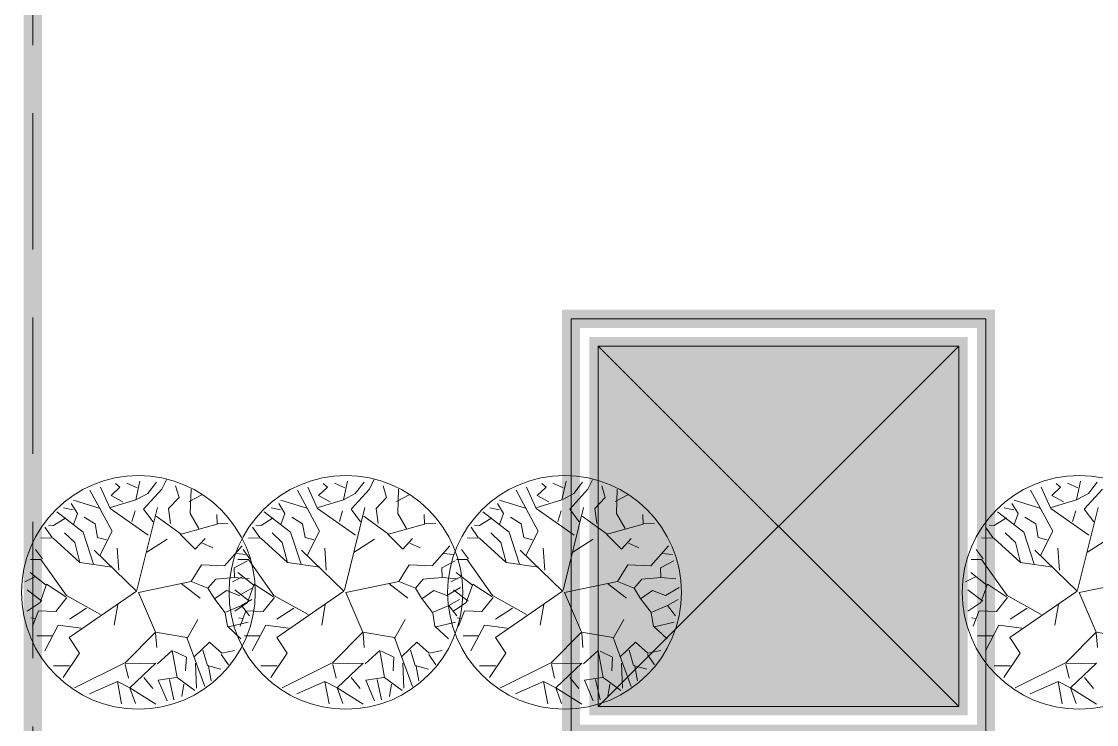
# Model space of a CAD drawing. Header units: millimetres. Extents: x -81374 to 485233, y -39075 to 157313.
# Drawn here: x 34699 to 37656, y 21428 to 23363 of the extents above; entities that cross this region are included whole.
import ezdxf
from ezdxf.enums import TextEntityAlignment as Align

# ---------------------------------------------------------------- set-up
doc = ezdxf.new("R2010")
doc.units = ezdxf.units.MM
doc.linetypes.add('CENTER', pattern=[2, 1.25, -0.25, 0.25, -0.25])
doc.linetypes.add('HIDDEN', pattern=[0.375, 0.25, -0.125])
doc.layers.add('CEN', color=252, linetype='CENTER')
doc.layers.add('Hatch 01_UC', color=7, linetype='Continuous')
doc.layers.add('G-IMPT', color=8, linetype='Continuous', lineweight=5)
doc.styles.get("Standard").update_dxf_attribs({"font": 'arial.ttf'})

# ---------------------------------------------------------------- blocks, each defined once
blk = doc.blocks.new('ng')
at = {"layer": 'CEN', "color": 9, "linetype": 'Continuous', "lineweight": 0, "true_color": 0xc7c8ca}
for p, q in [((49134.4, 17966.3), (50125.6, 17966.3)), ((49134.4, 16975), (49134.4, 17966.3)), ((49134.4, 16975), (50125.6, 17966.3)), ((50125.6, 16975), (49134.4, 17966.3)), ((50125.6, 17966.3), (50125.6, 16975)), ((50125.6, 16975), (49134.4, 16975))]:
    blk.add_line(p, q, dxfattribs=at)
at = {"layer": 'CEN', "color": 9, "linetype": 'HIDDEN', "lineweight": 0, "ltscale": 1500, "true_color": 0xc7c8ca}
blk.add_lwpolyline([(47579.4, 19521.3), (51680.6, 19521.3), (51680.6, 15420), (47579.4, 15420)], close=True, dxfattribs=at)
at = {"layer": 'CEN', "color": 9, "linetype": 'Continuous', "lineweight": 0, "true_color": 0xc7c8ca}
for points in [[(49059.4, 18041.3), (50200.6, 18041.3), (50200.6, 16900), (49059.4, 16900)], [(49134.4, 17966.3), (50125.6, 17966.3), (50125.6, 16975), (49134.4, 16975)]]:
    blk.add_lwpolyline(points, close=True, dxfattribs=at)
blk = doc.blocks.new('floor plan 1')
at = {"layer": 'G-IMPT', "ltscale": 500}
h = blk.add_hatch(color=8, dxfattribs=at)
h.dxf.hatch_style = 1
h.paths.add_polyline_path([(20894, -61544.6), (21885.3, -61544.6), (21885.3, -60553.4), (20894, -60553.4)])
at = {"layer": 'G-IMPT', "color": 8, "ltscale": 500}
for p, q in [((20586.8, -60604.7, 0), (20515.1, -60559.4, 0)), ((20586.8, -60604.7, 0), (20571.4, -60561.2, 0)), ((20620.7, -60621.4, 0), (20609.2, -60560.5, 0)), ((21892.5, -60626.9, 0), (21880.3, -60571.5, 0)), ((21923.3, -60625.5, 0), (21899.4, -60568.6, 0)), ((22001.9, -60604.7, 0), (21930.3, -60559.4, 0)), ((22001.9, -60604.7, 0), (21986.5, -60561.2, 0)), ((22035.8, -60621.4, 0), (22024.3, -60560.5, 0)), ((22493.7, -60626.9, 0), (22481.5, -60571.5, 0)), ((22524.6, -60625.5, 0), (22500.7, -60568.6, 0)), ((22603.2, -60604.7, 0), (22531.5, -60559.4, 0)), ((22603.2, -60604.7, 0), (22587.8, -60561.2, 0)), ((22637.1, -60621.4, 0), (22625.6, -60560.5, 0)), ((23064.5, -60626.9, 0), (23052.3, -60571.5, 0)), ((23095.3, -60625.5, 0), (23071.4, -60568.6, 0)), ((23173.9, -60604.7, 0), (23102.3, -60559.4, 0)), ((23173.9, -60604.7, 0), (23158.5, -60561.2, 0)), ((23207.8, -60621.4, 0), (23196.3, -60560.5, 0)), ((20515.2, -60671.8, 0), (20586.8, -60604.7, 0)), ((20548.3, -60632.5, 0), (20523.5, -60602.1, 0)), ((20586.8, -60604.7, 0), (20620.7, -60621.4, 0)), ((20598.6, -60673.7, 0), (20738.6, -60604.8, 0)), ((20620.7, -60621.4, 0), (20697.8, -60587.7, 0)), ((21844.8, -60743.1, 0), (21795, -60607.7, 0)), ((21821.2, -60672.4, 0), (21818.5, -60603.5, 0)), ((21871.9, -60633.1, 0), (21823, -60596.8, 0)), ((21853.1, -60614.7, 0), (21858.6, -60580.9, 0)), ((21930.4, -60671.8, 0), (22001.9, -60604.7, 0)), ((21963.4, -60632.5, 0), (21938.7, -60602.1, 0)), ((22001.9, -60604.7, 0), (22035.8, -60621.4, 0)), ((22013.8, -60673.7, 0), (22153.8, -60604.8, 0)), ((22035.8, -60621.4, 0), (22113, -60587.7, 0)), ((22446.1, -60743.1, 0), (22396.3, -60607.7, 0)), ((22422.5, -60672.4, 0), (22419.8, -60603.5, 0)), ((22473.2, -60633.1, 0), (22424.3, -60596.8, 0)), ((22454.4, -60614.7, 0), (22459.9, -60580.9, 0)), ((22531.7, -60671.8, 0), (22603.2, -60604.7, 0)), ((22564.7, -60632.5, 0), (22539.9, -60602.1, 0)), ((22603.2, -60604.7, 0), (22637.1, -60621.4, 0)), ((22615.1, -60673.7, 0), (22755, -60604.8, 0)), ((22637.1, -60621.4, 0), (22714.2, -60587.7, 0)), ((23016.8, -60743.1, 0), (22967, -60607.7, 0)), ((22993.2, -60672.4, 0), (22990.5, -60603.5, 0)), ((23043.9, -60633.1, 0), (22995, -60596.8, 0)), ((23025.1, -60614.7, 0), (23030.6, -60580.9, 0)), ((23102.4, -60671.8, 0), (23173.9, -60604.7, 0)), ((23135.4, -60632.5, 0), (23110.7, -60602.1, 0)), ((23173.9, -60604.7, 0), (23207.8, -60621.4, 0)), ((23185.8, -60673.7, 0), (23325.8, -60604.8, 0)), ((23207.8, -60621.4, 0), (23285, -60587.7, 0)), ((20599.1, -60668.2, 0), (20590.1, -60630.6, 0)), ((20724.8, -60700.2, 0), (20769.5, -60633, 0)), ((21785.2, -60664.4, 0), (21777.8, -60623.9, 0)), ((21885.2, -60706.9, 0), (21871.9, -60633.1, 0)), ((21874.1, -60632.5, 0), (21923.3, -60625.5, 0)), ((22014.2, -60668.2, 0), (22005.3, -60630.6, 0)), ((22139.9, -60700.2, 0), (22184.6, -60633, 0)), ((22386.5, -60664.4, 0), (22379, -60623.9, 0)), ((22486.5, -60706.9, 0), (22473.2, -60633.1, 0)), ((22475.4, -60632.5, 0), (22524.6, -60625.5, 0)), ((22615.5, -60668.2, 0), (22606.6, -60630.6, 0)), ((22741.2, -60700.2, 0), (22785.9, -60633, 0)), ((22957.2, -60664.4, 0), (22949.8, -60623.9, 0)), ((23057.2, -60706.9, 0), (23043.9, -60633.1, 0)), ((23046.1, -60632.5, 0), (23095.3, -60625.5, 0)), ((23186.2, -60668.2, 0), (23177.3, -60630.6, 0)), ((23311.9, -60700.2, 0), (23356.6, -60633, 0)), ((20752.3, -60665.1, 0), (20796.8, -60665.2, 0)), ((21750.3, -60696.5, 0), (21730.4, -60667.4, 0)), ((21788.1, -60666, 0), (21751.4, -60655.8, 0)), ((21800.6, -60707.9, 0), (21788.1, -60666, 0)), ((21846.2, -60688.9, 0), (21848.3, -60650.8, 0)), ((22167.4, -60665.1, 0), (22211.9, -60665.2, 0)), ((22351.6, -60696.5, 0), (22331.7, -60667.4, 0)), ((22389.3, -60666, 0), (22352.7, -60655.8, 0)), ((22401.9, -60707.9, 0), (22389.3, -60666, 0)), ((22447.5, -60688.9, 0), (22449.6, -60650.8, 0)), ((22768.7, -60665.1, 0), (22813.2, -60665.2, 0)), ((22922.3, -60696.5, 0), (22902.4, -60667.4, 0)), ((22960.1, -60666, 0), (22923.4, -60655.8, 0)), ((22972.6, -60707.9, 0), (22960.1, -60666, 0)), ((23018.2, -60688.9, 0), (23020.3, -60650.8, 0)), ((23339.4, -60665.1, 0), (23383.9, -60665.2, 0)), ((20599.7, -60670.5, 0), (20515.2, -60671.8, 0)), ((20516.4, -60757.1, 0), (20598.6, -60673.7, 0)), ((21824.2, -60690.2, 0), (21782.6, -60729.6, 0)), ((21880.4, -60705.5, 0), (21846.2, -60688.9, 0)), ((21925.6, -60670.4, 0), (21885.2, -60706.9, 0)), ((22014.9, -60670.5, 0), (21930.4, -60671.8, 0)), ((21931.5, -60757.1, 0), (22013.8, -60673.7, 0)), ((22425.5, -60690.2, 0), (22383.9, -60729.6, 0)), ((22481.7, -60705.5, 0), (22447.5, -60688.9, 0)), ((22526.8, -60670.4, 0), (22486.5, -60706.9, 0)), ((22616.2, -60670.5, 0), (22531.7, -60671.8, 0)), ((22532.8, -60757.1, 0), (22615.1, -60673.7, 0)), ((22996.2, -60690.2, 0), (22954.6, -60729.6, 0)), ((23052.4, -60705.5, 0), (23018.2, -60688.9, 0)), ((23097.5, -60670.4, 0), (23057.2, -60706.9, 0)), ((23186.9, -60670.5, 0), (23102.4, -60671.8, 0)), ((23103.5, -60757.1, 0), (23185.8, -60673.7, 0)), ((20515.7, -60754.8, 0), (20512.7, -60715.4, 0)), ((20753.1, -60742.6, 0), (20724.8, -60700.2, 0)), ((20783.3, -60776.4, 0), (20820.3, -60706.2, 0)), ((21748.8, -60699.4, 0), (21713.5, -60707.5, 0)), ((21782.6, -60729.6, 0), (21748.8, -60699.4, 0)), ((21930.8, -60754.8, 0), (21927.8, -60715.4, 0)), ((22168.3, -60742.6, 0), (22139.9, -60700.2, 0)), ((22198.4, -60776.4, 0), (22235.5, -60706.2, 0)), ((22350.1, -60699.4, 0), (22314.8, -60707.5, 0)), ((22383.9, -60729.6, 0), (22350.1, -60699.4, 0)), ((22532.1, -60754.8, 0), (22529.1, -60715.4, 0)), ((22769.6, -60742.6, 0), (22741.2, -60700.2, 0)), ((22799.7, -60776.4, 0), (22836.8, -60706.2, 0)), ((22920.8, -60699.4, 0), (22885.5, -60707.5, 0)), ((22954.6, -60729.6, 0), (22920.8, -60699.4, 0)), ((23102.8, -60754.8, 0), (23099.8, -60715.4, 0)), ((23340.3, -60742.6, 0), (23311.9, -60700.2, 0)), ((23370.4, -60776.4, 0), (23407.5, -60706.2, 0)), ((20516.4, -60757.1, 0), (20429.6, -60743.1, 0)), ((20568.3, -60870.2, 0), (20753.2, -60742.7, 0)), ((20799.4, -60747.5, 0), (20841.9, -60747.8, 0)), ((21733.4, -60773.7, 0), (21696.2, -60739.2, 0)), ((21844, -60740.5, 0), (21814.7, -60792.1, 0)), ((21931.5, -60757.1, 0), (21844.8, -60743.1, 0)), ((21983.4, -60870.2, 0), (22168.4, -60742.7, 0)), ((22214.5, -60747.5, 0), (22257.1, -60747.8, 0)), ((22334.7, -60773.7, 0), (22297.5, -60739.2, 0)), ((22445.3, -60740.5, 0), (22416, -60792.1, 0)), ((22532.8, -60757.1, 0), (22446.1, -60743.1, 0)), ((22584.7, -60870.2, 0), (22769.6, -60742.7, 0)), ((22815.8, -60747.5, 0), (22858.4, -60747.8, 0)), ((22905.4, -60773.7, 0), (22868.2, -60739.2, 0)), ((23016, -60740.5, 0), (22986.7, -60792.1, 0)), ((23103.5, -60757.1, 0), (23016.8, -60743.1, 0)), ((23155.4, -60870.2, 0), (23340.4, -60742.7, 0)), ((23386.5, -60747.5, 0), (23429.1, -60747.8, 0)), ((20563, -60867.1, 0), (20516.4, -60757.1, 0)), ((20619.8, -60833.6, 0), (20629.6, -60776.9, 0)), ((20720.7, -60768.3, 0), (20783.3, -60776.4, 0)), ((20837.7, -60816.3, 0), (20854.2, -60773.9, 0)), ((21730.6, -60772.1, 0), (21676.5, -60785.5, 0)), ((21739.4, -60809.4, 0), (21733.4, -60773.7, 0)), ((21978.1, -60867.1, 0), (21931.5, -60757.1, 0)), ((22034.9, -60833.6, 0), (22044.7, -60776.9, 0)), ((22135.9, -60768.3, 0), (22198.4, -60776.4, 0)), ((22252.9, -60816.3, 0), (22269.3, -60773.9, 0)), ((22331.8, -60772.1, 0), (22277.8, -60785.5, 0)), ((22340.7, -60809.4, 0), (22334.7, -60773.7, 0)), ((22579.4, -60867.1, 0), (22532.8, -60757.1, 0)), ((22636.2, -60833.6, 0), (22646, -60776.9, 0)), ((22737.2, -60768.3, 0), (22799.7, -60776.4, 0)), ((22902.6, -60772.1, 0), (22848.5, -60785.5, 0)), ((22854.2, -60816.3, 0), (22870.6, -60773.9, 0)), ((22911.4, -60809.4, 0), (22905.4, -60773.7, 0)), ((23150.1, -60867.1, 0), (23103.5, -60757.1, 0)), ((23206.9, -60833.6, 0), (23216.7, -60776.9, 0)), ((23307.9, -60768.3, 0), (23370.4, -60776.4, 0)), ((23424.9, -60816.3, 0), (23441.3, -60773.9, 0)), ((20667.2, -60805.9, 0), (20760.9, -60858.1, 0)), ((20706.1, -60823.6, 0), (20752.8, -60793.7, 0)), ((20759.5, -60853.2, 0), (20790.3, -60814.3, 0)), ((20790.3, -60814.3, 0), (20837.7, -60816.3, 0)), ((20833.4, -60839.2, 0), (20868.6, -60815.2, 0)), ((20846.9, -60794.8, 0), (20858.6, -60796.6, 0)), ((21694.6, -60831, 0), (21672.8, -60802.5, 0)), ((21740.2, -60812, 0), (21694.6, -60831, 0)), ((21769.9, -60851.2, 0), (21740.2, -60812, 0)), ((22082.3, -60805.9, 0), (22176.1, -60858.1, 0)), ((22121.2, -60823.6, 0), (22168, -60793.7, 0)), ((22174.6, -60853.2, 0), (22205.4, -60814.3, 0)), ((22205.4, -60814.3, 0), (22252.9, -60816.3, 0)), ((22248.5, -60839.2, 0), (22283.8, -60815.2, 0)), ((22262, -60794.8, 0), (22273.8, -60796.6, 0)), ((22295.9, -60831, 0), (22274.1, -60802.5, 0)), ((22341.5, -60812, 0), (22295.9, -60831, 0)), ((22371.2, -60851.2, 0), (22341.5, -60812, 0)), ((22683.6, -60805.9, 0), (22777.4, -60858.1, 0)), ((22722.5, -60823.6, 0), (22769.3, -60793.7, 0)), ((22775.9, -60853.2, 0), (22806.7, -60814.3, 0)), ((22806.7, -60814.3, 0), (22854.2, -60816.3, 0)), ((22866.6, -60831, 0), (22844.8, -60802.5, 0)), ((22849.8, -60839.2, 0), (22885.1, -60815.2, 0)), ((22863.3, -60794.8, 0), (22875.1, -60796.6, 0)), ((22912.2, -60812, 0), (22866.6, -60831, 0)), ((22941.9, -60851.2, 0), (22912.2, -60812, 0)), ((23254.3, -60805.9, 0), (23348.1, -60858.1, 0)), ((23293.2, -60823.6, 0), (23340, -60793.7, 0)), ((23346.6, -60853.2, 0), (23377.4, -60814.3, 0)), ((23377.4, -60814.3, 0), (23424.9, -60816.3, 0)), ((23420.5, -60839.2, 0), (23455.8, -60815.2, 0)), ((23434, -60794.8, 0), (23445.8, -60796.6, 0)), ((20815.3, -60889.9, 0), (20833.4, -60839.2, 0)), ((20828.1, -60843.2, 0), (20868.6, -60873.9, 0)), ((21694.6, -60831, 0), (21666, -60847.7, 0)), ((22230.4, -60889.9, 0), (22248.5, -60839.2, 0)), ((22243.3, -60843.2, 0), (22283.7, -60873.9, 0)), ((22295.9, -60831, 0), (22267.3, -60847.7, 0)), ((22831.7, -60889.9, 0), (22849.8, -60839.2, 0)), ((22866.6, -60831, 0), (22838, -60847.7, 0)), ((22844.6, -60843.2, 0), (22885, -60873.9, 0)), ((23402.4, -60889.9, 0), (23420.5, -60839.2, 0)), ((23415.3, -60843.2, 0), (23455.7, -60873.9, 0)), ((20563, -60867.1, 0), (20417.6, -60896.7, 0)), ((20566.9, -60873.5, 0), (20510.6, -61100.9, 0)), ((20568.3, -60870.2, 0), (20684.7, -60982.8, 0)), ((20760.9, -60858.1, 0), (20831.2, -60957.6, 0)), ((20762.3, -60854.8, 0), (20815.3, -60889.9, 0)), ((21700.8, -60858.5, 0), (21662.7, -60880.9, 0)), ((21736.1, -60872.3, 0), (21700.8, -60858.5, 0)), ((21769.2, -60848.9, 0), (21736.1, -60872.3, 0)), ((21786.9, -60878.3, 0), (21769.9, -60851.2, 0)), ((21860.1, -60891.3, 0), (21807.8, -60850.8, 0)), ((21978.1, -60867.1, 0), (21832.8, -60896.7, 0)), ((21982, -60873.5, 0), (21925.7, -61100.9, 0)), ((21983.4, -60870.2, 0), (22099.8, -60982.8, 0)), ((22176.1, -60858.1, 0), (22246.3, -60957.6, 0)), ((22177.5, -60854.8, 0), (22230.4, -60889.9, 0)), ((22302.1, -60858.5, 0), (22264, -60880.9, 0)), ((22337.4, -60872.3, 0), (22302.1, -60858.5, 0)), ((22370.5, -60848.9, 0), (22337.4, -60872.3, 0)), ((22388.2, -60878.3, 0), (22371.2, -60851.2, 0)), ((22461.4, -60891.3, 0), (22409.1, -60850.8, 0)), ((22579.4, -60867.1, 0), (22434.1, -60896.7, 0)), ((22583.3, -60873.5, 0), (22527, -61100.9, 0)), ((22584.7, -60870.2, 0), (22701.1, -60982.8, 0)), ((22777.4, -60858.1, 0), (22847.6, -60957.6, 0)), ((22778.8, -60854.8, 0), (22831.7, -60889.9, 0)), ((22872.8, -60858.5, 0), (22834.7, -60880.9, 0)), ((22908.1, -60872.3, 0), (22872.8, -60858.5, 0)), ((22941.2, -60848.9, 0), (22908.1, -60872.3, 0)), ((22958.9, -60878.3, 0), (22941.9, -60851.2, 0)), ((23032.1, -60891.3, 0), (22979.8, -60850.8, 0)), ((23150.1, -60867.1, 0), (23004.8, -60896.7, 0)), ((23154, -60873.5, 0), (23097.7, -61100.9, 0)), ((23155.4, -60870.2, 0), (23271.8, -60982.8, 0)), ((23348.1, -60858.1, 0), (23418.3, -60957.6, 0)), ((23349.5, -60854.8, 0), (23402.4, -60889.9, 0)), ((20816.5, -60887, 0), (20860.6, -60921.9, 0)), ((20848.1, -60909.8, 0), (20875.3, -60896.3, 0)), ((21713.4, -60908.4, 0), (21672.1, -60904.6, 0)), ((21765.5, -60903.4, 0), (21713.4, -60908.4, 0)), ((21786.9, -60878.3, 0), (21765.5, -60903.4, 0)), ((21832.8, -60896.7, 0), (21786.9, -60878.3, 0)), ((21832.8, -60896.7, 0), (21804.2, -60942.8, 0)), ((22231.6, -60887, 0), (22275.7, -60921.9, 0)), ((22263.2, -60909.8, 0), (22290.4, -60896.3, 0)), ((22314.7, -60908.4, 0), (22273.4, -60904.6, 0)), ((22366.8, -60903.4, 0), (22314.7, -60908.4, 0)), ((22388.2, -60878.3, 0), (22366.8, -60903.4, 0)), ((22434.1, -60896.7, 0), (22388.2, -60878.3, 0)), ((22434.1, -60896.7, 0), (22405.4, -60942.8, 0)), ((22832.9, -60887, 0), (22877, -60921.9, 0)), ((22885.4, -60908.4, 0), (22844.1, -60904.6, 0)), ((22864.5, -60909.8, 0), (22891.7, -60896.3, 0)), ((22937.5, -60903.4, 0), (22885.4, -60908.4, 0)), ((22958.9, -60878.3, 0), (22937.5, -60903.4, 0)), ((23004.8, -60896.7, 0), (22958.9, -60878.3, 0)), ((23004.8, -60896.7, 0), (22976.2, -60942.8, 0)), ((23403.6, -60887, 0), (23447.7, -60921.9, 0)), ((23435.2, -60909.8, 0), (23462.4, -60896.3, 0)), ((20616.9, -60928.2, 0), (20621.4, -60988.4, 0)), ((21713.4, -60908.4, 0), (21714.6, -60935, 0)), ((22032.1, -60928.2, 0), (22036.6, -60988.4, 0)), ((22314.7, -60908.4, 0), (22315.9, -60935, 0)), ((22633.3, -60928.2, 0), (22637.8, -60988.4, 0)), ((22885.4, -60908.4, 0), (22886.6, -60935, 0)), ((23204.1, -60928.2, 0), (23208.6, -60988.4, 0)), ((20634.9, -60936.2, 0), (20723.8, -60949.5, 0)), ((20686.5, -60944.8, 0), (20715.2, -61032.7, 0)), ((20723.8, -60949.5, 0), (20797.1, -61016, 0)), ((20723.8, -60949.5, 0), (20737.9, -61004.3, 0)), ((20826.9, -60958.9, 0), (20846, -60985.4, 0)), ((20831.2, -60957.6, 0), (20859.9, -60957.1, 0)), ((21714.6, -60935, 0), (21677.8, -60953.8, 0)), ((21741, -60940.5, 0), (21692.5, -60995, 0)), ((21804.2, -60942.8, 0), (21741, -60940.5, 0)), ((22050.1, -60936.2, 0), (22139, -60949.5, 0)), ((22101.6, -60944.8, 0), (22130.3, -61032.7, 0)), ((22139, -60949.5, 0), (22212.3, -61016, 0)), ((22139, -60949.5, 0), (22153.1, -61004.3, 0)), ((22242, -60958.9, 0), (22261.1, -60985.4, 0)), ((22246.3, -60957.6, 0), (22275.1, -60957.1, 0)), ((22315.9, -60935, 0), (22279.1, -60953.8, 0)), ((22342.3, -60940.5, 0), (22293.8, -60995, 0)), ((22405.4, -60942.8, 0), (22342.3, -60940.5, 0)), ((22651.4, -60936.2, 0), (22740.3, -60949.5, 0)), ((22702.9, -60944.8, 0), (22731.6, -61032.7, 0)), ((22740.3, -60949.5, 0), (22813.5, -61016, 0)), ((22740.3, -60949.5, 0), (22754.3, -61004.3, 0)), ((22843.3, -60958.9, 0), (22862.4, -60985.4, 0)), ((22847.6, -60957.6, 0), (22876.4, -60957.1, 0)), ((22886.6, -60935, 0), (22849.8, -60953.8, 0)), ((22913, -60940.5, 0), (22864.5, -60995, 0)), ((22976.2, -60942.8, 0), (22913, -60940.5, 0)), ((23222.1, -60936.2, 0), (23311, -60949.5, 0)), ((23273.6, -60944.8, 0), (23302.3, -61032.7, 0)), ((23311, -60949.5, 0), (23384.3, -61016, 0)), ((23311, -60949.5, 0), (23325.1, -61004.3, 0)), ((23414, -60958.9, 0), (23433.1, -60985.4, 0)), ((23418.3, -60957.6, 0), (23447.1, -60957.1, 0)), ((20540.2, -60978.1, 0), (20484, -61013.7, 0)), ((20669.2, -60968.7, 0), (20635.4, -61035.1, 0)), ((21710.6, -60973.7, 0), (21681, -60971.6, 0)), ((21802, -61002.5, 0), (21773.6, -60989.4, 0)), ((21821.6, -60986, 0), (21794.7, -61015.3, 0)), ((21862.8, -61027.1, 0), (21821.6, -60986, 0)), ((21955.4, -60978.1, 0), (21899.1, -61013.7, 0)), ((22084.3, -60968.7, 0), (22050.6, -61035.1, 0)), ((22311.9, -60973.7, 0), (22282.3, -60971.6, 0)), ((22403.3, -61002.5, 0), (22374.9, -60989.4, 0)), ((22422.8, -60986, 0), (22396, -61015.3, 0)), ((22464, -61027.1, 0), (22422.8, -60986, 0)), ((22556.6, -60978.1, 0), (22500.4, -61013.7, 0)), ((22685.6, -60968.7, 0), (22651.9, -61035.1, 0)), ((22882.6, -60973.7, 0), (22853, -60971.6, 0)), ((22974, -61002.5, 0), (22945.6, -60989.4, 0)), ((22993.6, -60986, 0), (22966.7, -61015.3, 0)), ((23034.8, -61027.1, 0), (22993.6, -60986, 0)), ((23127.3, -60978.1, 0), (23071.1, -61013.7, 0)), ((23256.3, -60968.7, 0), (23222.6, -61035.1, 0)), ((20650.8, -61011.7, 0), (20675.1, -61017.9, 0)), ((20675.1, -61017.9, 0), (20682.1, -61056.1, 0)), ((20737.9, -61004.3, 0), (20765.9, -61031, 0)), ((20797.1, -61016, 0), (20831, -61016.8, 0)), ((20800.1, -61017.9, 0), (20819.9, -61046.6, 0)), ((22066, -61011.7, 0), (22090.2, -61017.9, 0)), ((22090.2, -61017.9, 0), (22097.3, -61056.1, 0)), ((22153.1, -61004.3, 0), (22181.1, -61031, 0)), ((22212.3, -61016, 0), (22246.1, -61016.8, 0)), ((22215.2, -61017.9, 0), (22235, -61046.6, 0)), ((22667.3, -61011.7, 0), (22691.5, -61017.9, 0)), ((22691.5, -61017.9, 0), (22698.5, -61056.1, 0)), ((22754.3, -61004.3, 0), (22782.4, -61031, 0)), ((22813.5, -61016, 0), (22847.4, -61016.8, 0)), ((22816.5, -61017.9, 0), (22836.3, -61046.6, 0)), ((23238, -61011.7, 0), (23262.2, -61017.9, 0)), ((23262.2, -61017.9, 0), (23269.3, -61056.1, 0)), ((23325.1, -61004.3, 0), (23353.1, -61031, 0)), ((23384.3, -61016, 0), (23418.1, -61016.8, 0)), ((23387.2, -61017.9, 0), (23407, -61046.6, 0)), ((20536.2, -61024.5, 0), (20641, -61097.8, 0)), ((20635.4, -61035.1, 0), (20696.2, -61148.1, 0)), ((20715.2, -61032.7, 0), (20787.6, -61088.5, 0)), ((20762.6, -61071.9, 0), (20796.5, -61051.2, 0)), ((20796.5, -61051.2, 0), (20810.4, -61052.3, 0)), ((21860.9, -61027.6, 0), (21761.7, -61054.9, 0)), ((21811.6, -61042.4, 0), (21835.3, -61083.8, 0)), ((21929.3, -61076.8, 0), (21860.9, -61027.6, 0)), ((21951.3, -61024.5, 0), (22056.1, -61097.8, 0)), ((22050.6, -61035.1, 0), (22111.3, -61148.1, 0)), ((22130.3, -61032.7, 0), (22202.8, -61088.5, 0)), ((22177.8, -61071.9, 0), (22211.6, -61051.2, 0)), ((22211.6, -61051.2, 0), (22225.5, -61052.3, 0)), ((22462.2, -61027.6, 0), (22363, -61054.9, 0)), ((22412.9, -61042.4, 0), (22436.5, -61083.8, 0)), ((22530.5, -61076.8, 0), (22462.2, -61027.6, 0)), ((22552.6, -61024.5, 0), (22657.4, -61097.8, 0)), ((22651.9, -61035.1, 0), (22712.6, -61148.1, 0)), ((22731.6, -61032.7, 0), (22804.1, -61088.5, 0)), ((22779, -61071.9, 0), (22812.9, -61051.2, 0)), ((22812.9, -61051.2, 0), (22826.8, -61052.3, 0)), ((23032.9, -61027.6, 0), (22933.7, -61054.9, 0)), ((22983.6, -61042.4, 0), (23007.3, -61083.8, 0)), ((23101.3, -61076.8, 0), (23032.9, -61027.6, 0)), ((23123.3, -61024.5, 0), (23228.1, -61097.8, 0)), ((23222.6, -61035.1, 0), (23283.3, -61148.1, 0)), ((23302.3, -61032.7, 0), (23374.8, -61088.5, 0)), ((23349.8, -61071.9, 0), (23383.6, -61051.2, 0)), ((23383.6, -61051.2, 0), (23397.5, -61052.3, 0)), ((20522.6, -61060.8, 0), (20548.8, -61096.1, 0)), ((20581, -61062, 0), (20571.9, -61091.6, 0)), ((20682.1, -61056.1, 0), (20711.9, -61073.7, 0)), ((20741.7, -61054.2, 0), (20730.7, -61084.3, 0)), ((21762.4, -61057.2, 0), (21730.8, -61056, 0)), ((21761.7, -61054.9, 0), (21762.8, -61081.1, 0)), ((21889.6, -61056.5, 0), (21895.1, -61097.6, 0)), ((21937.7, -61060.8, 0), (21963.9, -61096.1, 0)), ((21996.2, -61062, 0), (21987.1, -61091.6, 0)), ((22097.3, -61056.1, 0), (22127, -61073.7, 0)), ((22156.8, -61054.2, 0), (22145.8, -61084.3, 0)), ((22363.7, -61057.2, 0), (22332.1, -61056, 0)), ((22363, -61054.9, 0), (22364.1, -61081.1, 0)), ((22490.9, -61056.5, 0), (22496.4, -61097.6, 0)), ((22539, -61060.8, 0), (22565.2, -61096.1, 0)), ((22597.4, -61062, 0), (22588.4, -61091.6, 0)), ((22698.5, -61056.1, 0), (22728.3, -61073.7, 0)), ((22758.1, -61054.2, 0), (22747.1, -61084.3, 0)), ((22934.4, -61057.2, 0), (22902.8, -61056, 0)), ((22933.7, -61054.9, 0), (22934.8, -61081.1, 0)), ((23061.6, -61056.5, 0), (23067.1, -61097.6, 0)), ((23109.7, -61060.8, 0), (23135.9, -61096.1, 0)), ((23168.2, -61062, 0), (23159.1, -61091.6, 0)), ((23269.3, -61056.1, 0), (23299, -61073.7, 0)), ((23328.8, -61054.2, 0), (23317.8, -61084.3, 0)), ((20548.8, -61096.1, 0), (20498.4, -61151.2, 0)), ((20639.5, -61100.7, 0), (20570, -61121.6, 0)), ((20641, -61097.8, 0), (20667.5, -61156.7, 0)), ((20667.8, -61097.9, 0), (20741.7, -61121, 0)), ((20730.7, -61084.3, 0), (20747.6, -61111.4, 0)), ((20742.5, -61094.2, 0), (20768.9, -61099.8, 0)), ((21835.3, -61083.8, 0), (21833.1, -61151.3, 0)), ((21895.1, -61097.6, 0), (21866.2, -61127.9, 0)), ((21963.9, -61096.1, 0), (21913.6, -61151.2, 0)), ((22054.6, -61100.7, 0), (21985.1, -61121.6, 0)), ((22056.1, -61097.8, 0), (22082.6, -61156.7, 0)), ((22083, -61097.9, 0), (22156.8, -61121, 0)), ((22145.8, -61084.3, 0), (22162.8, -61111.4, 0)), ((22157.6, -61094.2, 0), (22184, -61099.8, 0)), ((22436.5, -61083.8, 0), (22434.4, -61151.3, 0)), ((22496.4, -61097.6, 0), (22467.5, -61127.9, 0)), ((22565.2, -61096.1, 0), (22514.8, -61151.2, 0)), ((22655.9, -61100.7, 0), (22586.4, -61121.6, 0)), ((22657.4, -61097.8, 0), (22683.9, -61156.7, 0)), ((22684.3, -61097.9, 0), (22758.1, -61121, 0)), ((22747.1, -61084.3, 0), (22764.1, -61111.4, 0)), ((22758.9, -61094.2, 0), (22785.3, -61099.8, 0)), ((23007.3, -61083.8, 0), (23005.1, -61151.3, 0)), ((23067.1, -61097.6, 0), (23038.2, -61127.9, 0)), ((23135.9, -61096.1, 0), (23085.6, -61151.2, 0)), ((23226.6, -61100.7, 0), (23157.1, -61121.6, 0)), ((23228.1, -61097.8, 0), (23254.6, -61156.7, 0)), ((23255, -61097.9, 0), (23328.8, -61121, 0)), ((23317.8, -61084.3, 0), (23334.8, -61111.4, 0)), ((23329.6, -61094.2, 0), (23356, -61099.8, 0)), ((20537.4, -61139.5, 0), (20513.1, -61170.8, 0)), ((20567.8, -61122.2, 0), (20537.4, -61139.5, 0)), ((20570, -61121.6, 0), (20558.7, -61173.4, 0)), ((20606.2, -61116.4, 0), (20638.1, -61133.3, 0)), ((20638.1, -61133.3, 0), (20613.9, -61156.9, 0)), ((21838.6, -61117.4, 0), (21801.9, -61136.6, 0)), ((21866.2, -61127.9, 0), (21875.8, -61160, 0)), ((21952.5, -61139.5, 0), (21928.3, -61170.8, 0)), ((21983, -61122.2, 0), (21952.5, -61139.5, 0)), ((21985.1, -61121.6, 0), (21973.9, -61173.4, 0)), ((22021.3, -61116.4, 0), (22053.2, -61133.3, 0)), ((22053.2, -61133.3, 0), (22029, -61156.9, 0)), ((22439.9, -61117.4, 0), (22403.2, -61136.6, 0)), ((22467.5, -61127.9, 0), (22477.1, -61160, 0)), ((22553.8, -61139.5, 0), (22529.6, -61170.8, 0)), ((22584.3, -61122.2, 0), (22553.8, -61139.5, 0)), ((22586.4, -61121.6, 0), (22575.2, -61173.4, 0)), ((22622.6, -61116.4, 0), (22654.5, -61133.3, 0)), ((22654.5, -61133.3, 0), (22630.3, -61156.9, 0)), ((23010.6, -61117.4, 0), (22973.9, -61136.6, 0)), ((23038.2, -61127.9, 0), (23047.8, -61160, 0)), ((23124.5, -61139.5, 0), (23100.3, -61170.8, 0)), ((23155, -61122.2, 0), (23124.5, -61139.5, 0)), ((23157.1, -61121.6, 0), (23145.9, -61173.4, 0)), ((23193.3, -61116.4, 0), (23225.2, -61133.3, 0)), ((23225.2, -61133.3, 0), (23201, -61156.9, 0)), ((20566.4, -61154.8, 0), (20594.8, -61167.9, 0)), ((20613.9, -61156.9, 0), (20625.7, -61166.8, 0)), ((21913.6, -61151.2, 0), (21901.1, -61176.5, 0)), ((21981.6, -61154.8, 0), (22009.9, -61167.9, 0)), ((22029, -61156.9, 0), (22040.8, -61166.8, 0)), ((22514.8, -61151.2, 0), (22502.4, -61176.5, 0)), ((22582.8, -61154.8, 0), (22611.2, -61167.9, 0)), ((22630.3, -61156.9, 0), (22642.1, -61166.8, 0)), ((23085.6, -61151.2, 0), (23073.1, -61176.5, 0)), ((23153.6, -61154.8, 0), (23181.9, -61167.9, 0)), ((23201, -61156.9, 0), (23212.8, -61166.8, 0))]:
    blk.add_line(p, q, dxfattribs=at)
for centre in [(20563, -60867.1, 0), (21978.1, -60867.1, 0), (22579.4, -60867.1, 0), (23150.1, -60867.1, 0)]:
    blk.add_circle(centre, 321.5, dxfattribs=at)
blk.add_arc((23904.3, -59273.9), 7908.2, 93.51982, 234.16532, dxfattribs=at)
at = {"layer": 'CEN', "linetype": 'Continuous'}
blk.add_blockref('ng', (-28240.4, -78519.6), dxfattribs=at)
at = {"layer": 'G-IMPT', "color": 8, "ltscale": 500}
for rotation, p in [(359.9992, (39680.6, -4989.6, 0)), (359.9992, (35886.7, -10139.3, 0)), (270.0008, (28873.3, -20643.5, 0)), (359.9992, (11975.3, -26935.4, 0)), (359.9992, (15267.6, -26935.4, 0)), (359.9992, (26686.3, -26987.7, 0)), (270.0008, (15861.1, -28615, 0)), (89.9992, (23697.8, -33300.6, 0)), (89.9992, (23597.9, -35337.7, 0)), (89.9992, (23597.9, -37388.3, 0)), (359.9992, (13750.4, -37781.5, 0)), (89.9992, (23697.8, -40746.8, 0)), (89.9992, (23597.8, -44302.5, 0)), (89.9992, (23597.8, -46399.1, 0)), (89.9992, (23697.8, -48339.8, 0)), (89.9992, (23697.8, -54280, 0)), (359.9992, (27418.1, -55702.4, 0)), (89.9992, (9671.9, -65856.5, 0)), (359.9992, (4684.1, -67403.4, 0)), (359.9992, (8737.2, -67403.4, 0))]:
    blk.add_attdef('PARTITIONTYPE', text='', height=200, rotation=rotation, dxfattribs=at).set_placement(p, align=Align.MIDDLE_CENTER)

msp = doc.modelspace()

# ---------------------------------------------------------------- hatches: boundary and pattern name
at = {"layer": 'Hatch 01_UC', "linetype": 'Continuous'}
h = msp.add_hatch(color=8, dxfattribs=at)
h.dxf.hatch_style = 1
h.paths.add_polyline_path([(37276.8, 22469.3), (36285.5, 22469.3), (36285.5, 21478), (37276.8, 21478)])

# ---------------------------------------------------------------- linework, layer by layer
at = {"layer": 'CEN', "color": 11, "linetype": 'HIDDEN', "lineweight": 0, "ltscale": 1500, "const_width": 50}
msp.add_lwpolyline([(38831.8, 19923), (34730.5, 19923), (34730.5, 24024.3), (38831.8, 24024.3)], close=True, dxfattribs=at)
at = {"layer": 'CEN', "color": 11, "linetype": 'Continuous', "lineweight": 0, "const_width": 50}
for points in [[(37351.8, 21403), (36210.5, 21403), (36210.5, 22544.3), (37351.8, 22544.3)], [(37276.8, 21478), (36285.5, 21478), (36285.5, 22469.3), (37276.8, 22469.3)]]:
    msp.add_lwpolyline(points, close=True, dxfattribs=at)
for points in [[(36285.5, 22469.3), (37276.8, 21478)], [(37276.8, 22469.3), (36285.5, 21478)], [(36285.5, 22469.3), (37276.8, 22469.3)], [(36285.5, 21478), (36285.5, 22469.3)], [(37276.8, 22469.3), (37276.8, 21478)], [(37276.8, 21478), (36285.5, 21478)]]:
    msp.add_lwpolyline(points, dxfattribs=at)

# ---------------------------------------------------------------- block references
at = {"linetype": 'Continuous', "rotation": 180}
msp.add_blockref('floor plan 1', (58170.8, -39075.4), dxfattribs=at)

doc.saveas('drawing.dxf')
